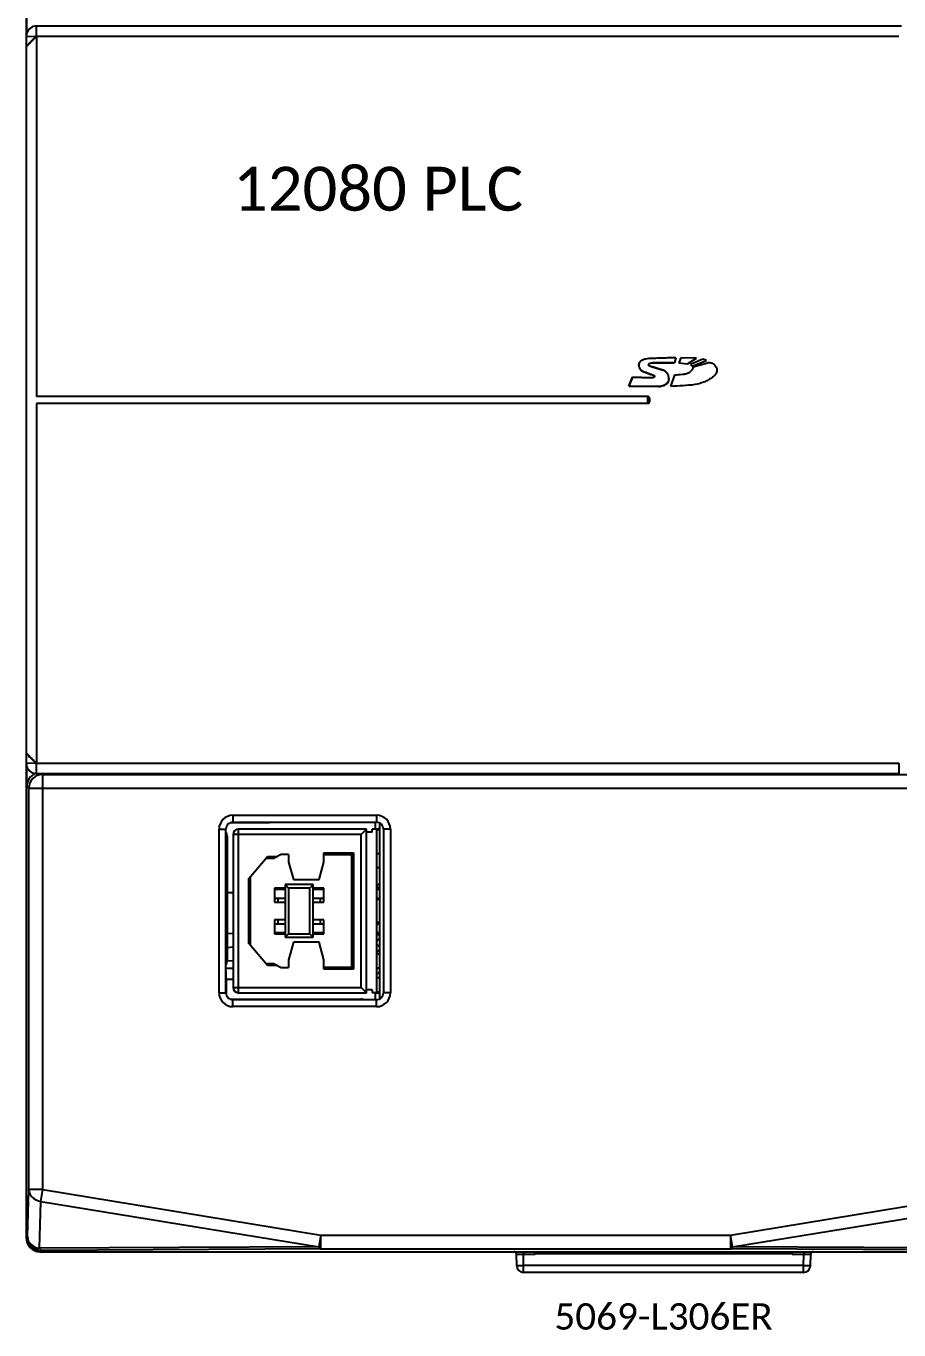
# Model space of a CAD drawing. Header units: inches. Extents: x 0 to 316, y -1 to 150.
# Drawn here: x 65 to 67.479, y 32.106 to 35.812 of the extents above; entities that cross this region are included whole.
import ezdxf
from ezdxf.enums import TextEntityAlignment as Align

# ---------------------------------------------------------------- set-up
doc = ezdxf.new("R2010")
doc.units = ezdxf.units.IN
doc.header["$MEASUREMENT"] = 0
doc.styles.add('Calibri', font='calibri.ttf')

# ---------------------------------------------------------------- blocks, each defined once
blk = doc.blocks.new('AB 5069-L320ERM')
at = {"color": 7, "linetype": 'Continuous'}
for p, q in [((0, 1.9055), (0, 0.8262)), ((0.0017, 0.8336), (0.0017, 0.898)), ((0.024, 0.8264), (0.024, 0.85)), ((0.0004, 0.8268), (0, 0.8025)), ((0, 0.803), (0, -0.803)), ((0.0004, 0.8025), (0, 0.8025)), ((0.0004, 0.8274), (0.0004, 0.8272)), ((0.0004, 0.8272), (0.0004, 0.8268)), ((0.0004, 0.8268), (0.0243, 0.8263)), ((0.0004, 0.8025), (0.0004, -0.8025)), ((0.024, 0.8264), (0.024, 0.0079)), ((1.9836, 0.8264), (0.024, 0.8264)), ((1.477, 0.0957), (1.415, 0.0937)), ((1.415, 0.0939), (1.415, 0.0937)), ((1.477, 0.0959), (1.4736, 0.084)), ((1.4882, 0.0959), (1.4838, 0.084)), ((1.5234, 0.0948), (1.4882, 0.0959)), ((1.4882, 0.0959), (1.4883, 0.0957)), ((1.503, 0.0817), (1.5234, 0.0948)), ((1.5381, 0.0924), (1.5102, 0.0802)), ((1.5138, 0.0768), (1.5464, 0.0895)), ((1.5234, 0.0948), (1.5227, 0.0946)), ((1.5464, 0.0895), (1.5381, 0.0924)), ((1.5381, 0.0924), (1.5381, 0.0922)), ((1.5464, 0.0895), (1.5459, 0.0895)), ((1.3921, 0.0802), (1.3923, 0.0802)), ((1.4065, 0.0633), (1.4201, 0.0579)), ((1.4065, 0.0631), (1.4065, 0.0633)), ((1.42, 0.0578), (1.4065, 0.0631)), ((1.4149, 0.0806), (1.4147, 0.0806)), ((1.423, 0.075), (1.4477, 0.0675)), ((1.423, 0.075), (1.423, 0.0748)), ((1.4476, 0.0673), (1.423, 0.0748)), ((1.4238, 0.084), (1.4239, 0.0842)), ((1.4736, 0.084), (1.4238, 0.084)), ((1.4239, 0.0842), (1.4736, 0.0842)), ((1.4477, 0.0675), (1.4476, 0.0673)), ((1.4838, 0.084), (1.4841, 0.0842)), ((1.4838, 0.084), (1.503, 0.0817)), ((1.503, 0.0817), (1.503, 0.0819)), ((1.5102, 0.0802), (1.5105, 0.0802)), ((1.5102, 0.0802), (1.5138, 0.0768)), ((1.5138, 0.0768), (1.5139, 0.0771)), ((1.5161, 0.075), (1.5516, 0.0846)), ((1.3698, 0.0313), (1.378, 0.0515)), ((1.3698, 0.0313), (1.3701, 0.0315)), ((1.4372, 0.0306), (1.3698, 0.0313)), ((1.3781, 0.0513), (1.3701, 0.0315)), ((1.3701, 0.0315), (1.4372, 0.0308)), ((1.378, 0.0515), (1.4199, 0.0501)), ((1.378, 0.0515), (1.3781, 0.0513)), ((1.4199, 0.0499), (1.3781, 0.0513)), ((1.4199, 0.0501), (1.4199, 0.0499)), ((1.42, 0.0578), (1.4201, 0.0579)), ((1.4372, 0.0306), (1.4372, 0.0308)), ((1.4612, 0.0475), (1.461, 0.0475)), ((1.4656, 0.0306), (1.4746, 0.0568)), ((1.4126, 0.0079), (0.024, 0.0079)), ((1.4126, 0.0079), (1.4126, -0.0079)), ((1.4173, -0.0031), (1.4173, 0.0031)), ((0.024, -0.0079), (0.024, -0.8264)), ((1.4126, -0.0079), (0.024, -0.0079)), ((0, -0.8025), (0.0004, -0.8268)), ((0, -0.8025), (0.0004, -0.8025)), ((0, -0.8262), (0, -1.9055)), ((0.0243, -0.8263), (0.0004, -0.8268)), ((0.0004, -0.8268), (0.0004, -0.8272)), ((0.024, -0.85), (0.024, -0.8264)), ((0.024, -0.8264), (1.9836, -0.8264)), ((1.9836, -0.8264), (1.9836, -0.85)), ((0.0017, -0.8788), (0.0017, -0.834)), ((0.024, -0.85), (1.985, -0.85)), ((0.0359, -0.85), (0.0377, -0.8518)), ((0.0377, -1.7956), (0.0377, -0.8518)), ((0.0377, -0.8518), (2.2331, -0.8518)), ((0.0631, -0.8504), (0.0682, -0.8504)), ((0.0687, -0.851), (0.0687, -0.85)), ((0.0702, -0.851), (0.0702, -0.85)), ((0.1188, -0.851), (0.1188, -0.85)), ((0.1202, -0.851), (0.1202, -0.85)), ((0.1208, -0.8504), (0.1888, -0.8504)), ((0.189, -0.8504), (0.1888, -0.8504)), ((0.0017, -0.8788), (0.0062, -0.8833)), ((0.0062, -1.7956), (0.0062, -0.8833)), ((0.0062, -0.8833), (2.2646, -0.8833)), ((0.47, -0.9446), (0.7965, -0.9446)), ((0.47, -0.9446), (0.47, -0.9604)), ((0.7965, -0.9446), (0.7965, -0.9604)), ((0.4385, -0.9761), (0.4542, -0.9761)), ((0.4385, -1.3483), (0.4385, -0.9761)), ((0.4542, -1.3483), (0.4542, -0.9761)), ((0.5496, -0.9617), (0.4643, -0.9615)), ((0.47, -0.9604), (0.7965, -0.9604)), ((0.7735, -0.9764), (0.4823, -0.9764)), ((0.4823, -0.9764), (0.4823, -1.3481)), ((0.7735, -0.9764), (0.7615, -0.9884)), ((0.7735, -1.3481), (0.7735, -0.9764)), ((0.7963, -0.9764), (0.7866, -0.9764)), ((0.7866, -0.9828), (0.7866, -0.9764)), ((0.7934, -0.9604), (0.7934, -0.9764)), ((0.8039, -0.9747), (0.7963, -0.9764)), ((0.7963, -0.9764), (0.7963, -1.3481)), ((0.7963, -0.9788), (0.8039, -0.9771)), ((0.8031, -0.962), (0.8031, -0.9749)), ((0.8031, -0.9773), (0.8031, -1.0324)), ((0.8039, -1.362), (0.8039, -0.9624)), ((0.828, -0.9761), (0.8122, -0.9761)), ((0.8122, -0.9761), (0.8122, -1.3483)), ((0.828, -0.9761), (0.828, -1.3483)), ((0.4567, -0.9913), (0.4542, -0.9913)), ((0.4567, -0.9913), (0.4567, -1.2764)), ((0.7615, -0.9884), (0.4703, -0.9884)), ((0.4703, -0.9884), (0.4703, -1.3361)), ((0.7615, -1.3361), (0.7615, -0.9884)), ((0.7866, -0.9828), (0.7735, -0.9828)), ((0.5799, -1.034), (0.5641, -1.0424)), ((0.5967, -1.034), (0.5799, -1.034)), ((0.5967, -1.034), (0.5967, -1.051)), ((0.6767, -1.03), (0.7439, -1.03)), ((0.6767, -1.051), (0.6767, -1.03)), ((0.6767, -1.034), (0.7399, -1.034)), ((0.7399, -1.034), (0.7439, -1.03)), ((0.7399, -1.034), (0.7399, -1.2905)), ((0.7439, -1.03), (0.7439, -1.2945)), ((0.8039, -1.0324), (0.7963, -1.0324)), ((0.5063, -1.0886), (0.5485, -1.0384)), ((0.5452, -1.0424), (0.5641, -1.0424)), ((0.5485, -1.0384), (0.5717, -1.0384)), ((0.5967, -1.051), (0.6075, -1.091)), ((0.6659, -1.091), (0.6767, -1.051)), ((0.8039, -1.0644), (0.7963, -1.0644)), ((0.8031, -1.0644), (0.8031, -1.1107)), ((0.5063, -1.2359), (0.5063, -1.0886)), ((0.5103, -1.2406), (0.5103, -1.0838)), ((0.6075, -1.091), (0.6659, -1.091)), ((0.4567, -1.1206), (0.4703, -1.1199)), ((0.5887, -1.1102), (0.5647, -1.1102)), ((0.5647, -1.1102), (0.5647, -1.1422)), ((0.5647, -1.113), (0.5887, -1.113)), ((0.5727, -1.113), (0.5727, -1.1102)), ((0.5887, -1.1022), (0.5967, -1.1102)), ((0.6527, -1.1022), (0.5887, -1.1022)), ((0.5887, -1.1022), (0.5887, -1.2222)), ((0.6447, -1.1102), (0.5967, -1.1102)), ((0.5967, -1.1102), (0.5967, -1.2142)), ((0.6527, -1.1022), (0.6447, -1.1102)), ((0.6447, -1.2142), (0.6447, -1.1102)), ((0.6527, -1.2222), (0.6527, -1.1022)), ((0.6767, -1.1102), (0.6527, -1.1102)), ((0.6527, -1.113), (0.6767, -1.113)), ((0.6687, -1.1102), (0.6687, -1.113)), ((0.6767, -1.1422), (0.6767, -1.1102)), ((0.7963, -1.113), (0.8039, -1.113)), ((0.5647, -1.133), (0.5887, -1.133)), ((0.5647, -1.1422), (0.5887, -1.1422)), ((0.5727, -1.1422), (0.5727, -1.133)), ((0.6527, -1.133), (0.6767, -1.133)), ((0.6527, -1.1422), (0.6767, -1.1422)), ((0.6687, -1.133), (0.6687, -1.1422)), ((0.7963, -1.133), (0.8039, -1.133)), ((0.8039, -1.1364), (0.7963, -1.1364)), ((0.5887, -1.1822), (0.5647, -1.1822)), ((0.5647, -1.1822), (0.5647, -1.2142)), ((0.5727, -1.1914), (0.5727, -1.1822)), ((0.6767, -1.1822), (0.6527, -1.1822)), ((0.6687, -1.1822), (0.6687, -1.1914)), ((0.6767, -1.2142), (0.6767, -1.1822)), ((0.4567, -1.2136), (0.4703, -1.2124)), ((0.5647, -1.1914), (0.5887, -1.1914)), ((0.5647, -1.2114), (0.5887, -1.2114)), ((0.5647, -1.2142), (0.5887, -1.2142)), ((0.5727, -1.2142), (0.5727, -1.2114)), ((0.5887, -1.2222), (0.5967, -1.2142)), ((0.5967, -1.2142), (0.6447, -1.2142)), ((0.6527, -1.2222), (0.6447, -1.2142)), ((0.6527, -1.1914), (0.6767, -1.1914)), ((0.6527, -1.2114), (0.6767, -1.2114)), ((0.6527, -1.2142), (0.6767, -1.2142)), ((0.6687, -1.2114), (0.6687, -1.2142)), ((0.8039, -1.1881), (0.7963, -1.1881)), ((0.7963, -1.1914), (0.8039, -1.1914)), ((0.7963, -1.2114), (0.8039, -1.2114)), ((0.7972, -1.1894), (0.7972, -1.1881)), ((0.7972, -1.2145), (0.7972, -1.2114)), ((0.4567, -1.2451), (0.4703, -1.2439)), ((0.5485, -1.2861), (0.5063, -1.2359)), ((0.5887, -1.2222), (0.6527, -1.2222)), ((0.6075, -1.2334), (0.5967, -1.2734)), ((0.6659, -1.2334), (0.6075, -1.2334)), ((0.6767, -1.2734), (0.6659, -1.2334)), ((0.7972, -1.2397), (0.7972, -1.229)), ((0.5967, -1.2734), (0.5967, -1.2905)), ((0.6767, -1.2945), (0.6767, -1.2734)), ((0.8039, -1.2601), (0.7963, -1.2601)), ((0.7972, -1.2601), (0.7972, -1.2542)), ((0.4567, -1.2764), (0.4542, -1.2764)), ((0.4703, -1.293), (0.4542, -1.293)), ((0.4703, -1.2753), (0.4567, -1.2765)), ((0.5641, -1.2821), (0.5452, -1.2821)), ((0.5717, -1.2861), (0.5485, -1.2861)), ((0.5641, -1.2821), (0.5799, -1.2905)), ((0.5799, -1.2905), (0.5967, -1.2905)), ((0.7399, -1.2905), (0.6767, -1.2905)), ((0.7439, -1.2945), (0.6767, -1.2945)), ((0.7399, -1.2905), (0.7439, -1.2945)), ((0.8039, -1.2921), (0.7963, -1.2921)), ((0.455, -1.3142), (0.455, -1.3533)), ((0.4703, -1.3183), (0.455, -1.3182)), ((0.8031, -1.316), (0.8031, -1.3471)), ((0.4385, -1.3483), (0.4542, -1.3483)), ((0.4639, -1.3627), (0.7609, -1.3627)), ((0.4703, -1.3361), (0.7615, -1.3361)), ((0.4823, -1.3481), (0.7735, -1.3481)), ((0.7735, -1.3481), (0.7615, -1.3361)), ((0.7866, -1.3417), (0.7735, -1.3417)), ((0.7866, -1.3417), (0.7866, -1.3481)), ((0.7963, -1.3481), (0.7866, -1.3481)), ((0.7934, -1.3481), (0.7934, -1.3641)), ((0.8039, -1.3473), (0.7963, -1.3457)), ((0.7963, -1.3481), (0.8039, -1.3497)), ((0.8031, -1.3495), (0.8031, -1.3624)), ((0.828, -1.3483), (0.8122, -1.3483)), ((0.7965, -1.3641), (0.47, -1.3641)), ((0.47, -1.3798), (0.47, -1.3641)), ((0.7965, -1.3798), (0.47, -1.3798)), ((0.7965, -1.3798), (0.7965, -1.3641)), ((0.003, -1.9025), (0.0062, -1.7956)), ((0.0377, -1.7956), (0.0062, -1.7956)), ((0.0333, -1.8226), (0.0377, -1.7956)), ((0.0377, -1.7956), (0.6697, -1.8993)), ((1.6012, -1.8993), (2.2331, -1.7956)), ((0.0301, -1.9294), (0.0333, -1.8226)), ((0.0333, -1.8226), (0.6653, -1.9262)), ((1.6056, -1.9262), (2.2376, -1.8226)), ((0, -1.9055), (0.003, -1.9025)), ((0.6653, -1.9262), (0.0301, -1.9294)), ((0.6697, -1.8993), (0.6653, -1.9262)), ((0.6697, -1.8993), (1.6012, -1.8993)), ((0.6697, -1.9308), (0.6697, -1.8993)), ((1.6056, -1.9262), (1.6012, -1.8993)), ((1.6012, -1.8993), (1.6012, -1.9308)), ((2.2408, -1.9294), (1.6056, -1.9262)), ((0.0315, -1.937), (0.0345, -1.934)), ((0.0315, -1.937), (2.2394, -1.937)), ((0.6697, -1.9308), (0.0345, -1.934)), ((0.6697, -1.9308), (1.6012, -1.9308)), ((1.115, -1.9688), (1.1145, -1.9432)), ((1.1303, -1.9432), (1.1145, -1.9432)), ((1.1303, -1.937), (1.1303, -1.9432)), ((1.157, -1.9432), (1.1303, -1.9432)), ((1.1307, -1.9688), (1.1303, -1.9432)), ((1.157, -1.937), (1.157, -1.9418)), ((1.7407, -1.9418), (1.157, -1.9418)), ((1.157, -1.9418), (1.157, -1.9432)), ((2.2363, -1.934), (1.6012, -1.9308)), ((1.7407, -1.9418), (1.7406, -1.937)), ((1.7407, -1.9432), (1.7407, -1.9418)), ((1.7674, -1.9432), (1.7407, -1.9432)), ((1.7669, -1.9688), (1.7674, -1.9432)), ((1.7674, -1.937), (1.7674, -1.9432)), ((1.7831, -1.9432), (1.7674, -1.9432)), ((1.7827, -1.9688), (1.7831, -1.9432)), ((1.7669, -1.9688), (1.1307, -1.9688)), ((1.1307, -1.9843), (1.1307, -1.9688)), ((1.7669, -1.9843), (1.1307, -1.9843)), ((1.7669, -1.9843), (1.7669, -1.9688))]:
    blk.add_line(p, q, dxfattribs=at)
at = {"color": 4, "linetype": 'Continuous'}
for p, q in [((0.8039, -1.0324), (0.8039, -0.9624)), ((0.8039, -1.1364), (0.8039, -1.0644)), ((0.8039, -1.2601), (0.8039, -1.1881)), ((0.8039, -1.362), (0.8039, -1.2921))]:
    blk.add_line(p, q, dxfattribs=at)
at = {"color": 7, "linetype": 'Continuous'}
blk.add_lwpolyline([(1.9898, 0.8499), (1.9882, 0.85), (1.9851, 0.85), (0.024, 0.85)], dxfattribs=at)
for centre, radius, start, end in [((0.0242, 0.8263), 0.0238, 164.2687, 175.4153), ((0.024, 0.8264), 0.0236, 89.9998, 164.242), ((0.0237, 0.8264), 0.0233, 175.4392, 177.5841), ((1.4126, 0.0031), 0.00472, 0, 90), ((1.4126, -0.0031), 0.00472, 270, 0), ((0.0239, -0.8264), 0.0235, 182.0069, 186.7176), ((0.0242, -0.8263), 0.0238, 186.7188, 195.4765), ((0.024, -0.8264), 0.0236, 195.4975, 206.6118), ((0.0241, -0.8263), 0.0237, 206.6228, 208.0395), ((0.024, -0.8264), 0.0236, 208.0378, 270.0005), ((0.0377, -0.8833), 0.0315, 90.0275, 179.9725), ((0.47, -0.9761), 0.0315, 90.002, 179.998), ((0.7965, -0.9761), 0.0315, 0.002, 89.998), ((0.4699, -0.9761), 0.0157, 89.9773, 180.0227), ((0.4823, -0.9884), 0.012, 90, 180), ((0.7965, -0.9761), 0.0157, 359.9773, 90.0227), ((0.4409, -0.9913), 0.0157, 0, 32.5701), ((0.7969, -1.1145), 0.00709, 12.4569, 94.1557), ((0.7921, -1.0794), 0.0236, 280.3392, 297.8181), ((0.7969, -1.1397), 0.00709, 28.4734, 73.1678), ((0.7961, -1.1966), 0.00787, 41.3306, 87.9942), ((0.7961, -1.2218), 0.00787, 272.0058, 87.9942), ((0.7961, -1.247), 0.00787, 272.0058, 87.9942), ((0.4409, -1.2764), 0.0157, 327.8419, 0), ((0.7961, -1.2974), 0.00787, 272.0058, 42.7472), ((0.7921, -1.3369), 0.0236, 62.1819, 79.6608), ((0.47, -1.3483), 0.0315, 180.002, 269.998), ((0.4699, -1.3483), 0.0157, 179.9773, 270.0227), ((0.4823, -1.3361), 0.012, 180, 270), ((0.7965, -1.3483), 0.0315, 270.002, 359.998), ((0.7965, -1.3483), 0.0157, 269.9773, 0.0227), ((0.0315, -1.9055), 0.0315, 180, 270), ((0.0345, -1.9025), 0.0315, 180.0275, 269.9725), ((1.1082, -1.9433), 0.0063, 1, 90.0006), ((1.1082, -1.9433), 0.0063, 1, 90), ((1.1082, -1.9433), 0.0063, 1.0008, 90.0015), ((1.7894, -1.9433), 0.0063, 90, 179), ((1.7894, -1.9433), 0.0063, 89.9995, 179), ((1.7895, -1.9433), 0.0063, 89.9985, 178.9991), ((1.1307, -1.9685), 0.0157, 181, 270), ((1.1307, -1.9685), 0.0157, 181, 270), ((1.7669, -1.9685), 0.0157, 270, 359), ((1.767, -1.9685), 0.0157, 270, 359)]:
    blk.add_arc(centre, radius, start, end, dxfattribs=at)
for centre, major_axis, ratio, start_param, end_param in [((0.0332, -0.8788), (0.0223, -0.0223), 0.999695, 2.726546, 3.926839), ((0.075, -0.851), (0.0063, 0), 0.017455, -3.124139, -2.453496), ((0.0945, -0.8507), (0.0315, 0), 0.017455, -2.453496, -0.688097), ((0.114, -0.851), (0.0063, 0), 0.017455, -0.688097, -0.017453), ((0.5496, -0.946), (0.0111, -0.0111), 0.999695, -0.785246, -0.372548), ((0.4549, -1.3142), (0, 0.0157), 0.008727, -1.570796, -0.017453), ((0.7609, -1.3784), (-0.006, -0.0146), 0.999822, 3.132587, 3.534229), ((0.0315, -1.9055), (0.0223, 0.0223), 0.999695, -3.926839, -2.356347)]:
    blk.add_ellipse(centre, major_axis=major_axis, ratio=ratio, start_param=start_param, end_param=end_param, dxfattribs=at)
for points, knots in [([(0.0243, 0.8263), (0.0212, 0.8243), (0.0167, 0.821), (0.0116, 0.8159), (0.0081, 0.8123), (0.0056, 0.8093), (0.0037, 0.8071), (0.0025, 0.8056), (0.0016, 0.8044), (0.0007, 0.8033), (0.0004, 0.803), (0, 0.8024), (0, 0.8025)], [0, 0, 0, 0, 0.326724, 0.482997, 0.631158, 0.767615, 0.829032, 0.884132, 0.931361, 0.968351, 0.992047, 1, 1, 1, 1]), ([(0.0004, 0.8025), (0.0004, 0.8026), (0.0007, 0.8028), (0.0011, 0.8034), (0.0019, 0.8043), (0.0029, 0.8054), (0.0041, 0.8067), (0.006, 0.8087), (0.0086, 0.8115), (0.0121, 0.815), (0.0172, 0.82), (0.0213, 0.8236), (0.024, 0.8261)], [0, 0, 0, 0, 0.008362, 0.031076, 0.06609, 0.11132, 0.164775, 0.224951, 0.360341, 0.509834, 0.668428, 1, 1, 1, 1]), ([(1.415, 0.0939), (1.4126, 0.0939), (1.4078, 0.093), (1.4009, 0.0909), (1.3945, 0.0873), (1.3921, 0.0825), (1.3921, 0.0802)], [0, 0, 0, 0, 0.251143, 0.502501, 0.752652, 1, 1, 1, 1]), ([(1.415, 0.0937), (1.4126, 0.0937), (1.4079, 0.0928), (1.4011, 0.0907), (1.3948, 0.0872), (1.3923, 0.0825), (1.3923, 0.0802)], [0, 0, 0, 0, 0.249841, 0.499937, 0.750125, 1, 1, 1, 1]), ([(1.477, 0.0959), (1.4719, 0.0957), (1.4615, 0.0954), (1.446, 0.0949), (1.4305, 0.0944), (1.4201, 0.0939), (1.415, 0.0939)], [0, 0, 0, 0, 0.250002, 0.499993, 0.750011, 1, 1, 1, 1]), ([(1.3921, 0.0802), (1.3921, 0.0781), (1.3927, 0.0741), (1.3958, 0.0687), (1.3999, 0.0656), (1.4035, 0.0639), (1.4055, 0.0633), (1.4065, 0.0631)], [0, 0, 0, 0, 0.249927, 0.499373, 0.749167, 0.874672, 1, 1, 1, 1]), ([(1.3923, 0.0802), (1.3923, 0.0782), (1.3929, 0.0741), (1.396, 0.0688), (1.4, 0.0657), (1.4036, 0.0641), (1.4055, 0.0634), (1.4065, 0.0633)], [0, 0, 0, 0, 0.251121, 0.500867, 0.750591, 0.87539, 1, 1, 1, 1]), ([(1.423, 0.0748), (1.4221, 0.0749), (1.4203, 0.0753), (1.4176, 0.0762), (1.4153, 0.0777), (1.4146, 0.0797), (1.4147, 0.0806)], [0, 0, 0, 0, 0.248669, 0.500359, 0.749554, 1, 1, 1, 1]), ([(1.4147, 0.0806), (1.4149, 0.0823), (1.4189, 0.0843), (1.4221, 0.0843), (1.4239, 0.0842)], [0, 0, 0, 0, 0.495602, 1, 1, 1, 1]), ([(1.423, 0.075), (1.4221, 0.0751), (1.4203, 0.0755), (1.4178, 0.0763), (1.4155, 0.0778), (1.4148, 0.0797), (1.4149, 0.0806)], [0, 0, 0, 0, 0.251707, 0.503445, 0.753018, 1, 1, 1, 1]), ([(1.4149, 0.0806), (1.4151, 0.0822), (1.4191, 0.0841), (1.4222, 0.0841), (1.4238, 0.084)], [0, 0, 0, 0, 0.488003, 1, 1, 1, 1]), ([(1.461, 0.0475), (1.461, 0.0496), (1.4605, 0.0539), (1.4578, 0.0598), (1.4534, 0.0645), (1.4497, 0.0667), (1.4476, 0.0673)], [0, 0, 0, 0, 0.250797, 0.499984, 0.750617, 1, 1, 1, 1]), ([(1.4612, 0.0475), (1.4612, 0.0496), (1.4607, 0.0539), (1.458, 0.0599), (1.4535, 0.0646), (1.4497, 0.0668), (1.4477, 0.0675)], [0, 0, 0, 0, 0.250223, 0.500105, 0.750237, 1, 1, 1, 1]), ([(1.4746, 0.0568), (1.48, 0.057), (1.4882, 0.0577), (1.4989, 0.0593), (1.5042, 0.0607), (1.5067, 0.0619)], [0, 0, 0, 0, 0.500061, 0.749991, 1, 1, 1, 1]), ([(1.5067, 0.0619), (1.5079, 0.0625), (1.5125, 0.0654), (1.5165, 0.0709), (1.5161, 0.075)], [0, 0, 0, 0, 0.256755, 1, 1, 1, 1]), ([(1.5516, 0.0846), (1.555, 0.0849), (1.562, 0.0828), (1.5669, 0.0777), (1.5685, 0.0747)], [0, 0, 0, 0, 0.499187, 1, 1, 1, 1]), ([(1.5685, 0.0747), (1.5696, 0.0725), (1.5705, 0.0689), (1.5699, 0.0641), (1.568, 0.0596), (1.5642, 0.0548), (1.5605, 0.0517), (1.5584, 0.0504)], [0, 0, 0, 0, 0.248975, 0.374307, 0.499652, 0.749662, 1, 1, 1, 1]), ([(1.4201, 0.0579), (1.4209, 0.0578), (1.4225, 0.0575), (1.425, 0.0568), (1.4272, 0.0557), (1.4285, 0.0538), (1.4281, 0.0521), (1.4269, 0.0509), (1.4248, 0.0502), (1.4224, 0.05), (1.4207, 0.0499), (1.4199, 0.0499)], [0, 0, 0, 0, 0.125161, 0.25078, 0.376079, 0.498656, 0.561391, 0.623887, 0.749164, 0.874862, 1, 1, 1, 1]), ([(1.42, 0.0578), (1.4208, 0.0577), (1.4224, 0.0574), (1.4248, 0.0567), (1.427, 0.0557), (1.4283, 0.0538), (1.4279, 0.0522), (1.4267, 0.051), (1.4247, 0.0504), (1.4223, 0.0501), (1.4207, 0.0501), (1.4199, 0.0501)], [0, 0, 0, 0, 0.125326, 0.250624, 0.375741, 0.498833, 0.561342, 0.624477, 0.749371, 0.874683, 1, 1, 1, 1]), ([(1.4372, 0.0308), (1.4398, 0.0309), (1.4451, 0.0318), (1.4527, 0.0344), (1.4593, 0.0393), (1.461, 0.0448), (1.461, 0.0475)], [0, 0, 0, 0, 0.250073, 0.500047, 0.750054, 1, 1, 1, 1]), ([(1.4372, 0.0306), (1.4399, 0.0307), (1.4452, 0.0317), (1.4529, 0.0342), (1.4595, 0.0393), (1.4612, 0.0448), (1.4612, 0.0475)], [0, 0, 0, 0, 0.251192, 0.502085, 0.751602, 1, 1, 1, 1]), ([(1.5197, 0.0346), (1.5107, 0.0334), (1.4927, 0.0318), (1.4746, 0.0309), (1.4656, 0.0306)], [0, 0, 0, 0, 0.499971, 1, 1, 1, 1]), ([(1.5584, 0.0504), (1.5556, 0.0483), (1.5495, 0.0447), (1.5369, 0.0385), (1.5266, 0.0356), (1.5197, 0.0346)], [0, 0, 0, 0, 0.250229, 0.500392, 1, 1, 1, 1]), ([(0, -0.8025), (0, -0.8024), (0.0004, -0.803), (0.0007, -0.8033), (0.0016, -0.8044), (0.0025, -0.8056), (0.0037, -0.8071), (0.0056, -0.8093), (0.0081, -0.8123), (0.0116, -0.8159), (0.0167, -0.821), (0.0212, -0.8243), (0.0243, -0.8263)], [0, 0, 0, 0, 0.007953, 0.031649, 0.068639, 0.115868, 0.170968, 0.232385, 0.368842, 0.517003, 0.673276, 1, 1, 1, 1]), ([(0.024, -0.8261), (0.0213, -0.8236), (0.0172, -0.82), (0.0121, -0.815), (0.0086, -0.8115), (0.006, -0.8087), (0.0041, -0.8067), (0.0029, -0.8054), (0.0019, -0.8043), (0.0011, -0.8034), (0.0007, -0.8028), (0.0004, -0.8026), (0.0004, -0.8025)], [0, 0, 0, 0, 0.331572, 0.490166, 0.639659, 0.775049, 0.835226, 0.88868, 0.93391, 0.968924, 0.991637, 1, 1, 1, 1]), ([(0.0062, -1.7956), (0.0063, -1.7989), (0.0077, -1.8055), (0.0158, -1.8169), (0.0263, -1.8216), (0.0333, -1.8226)], [0, 0, 0, 0, 0.235725, 0.480919, 1, 1, 1, 1]), ([(0.003, -1.9025), (0.0031, -1.9057), (0.0045, -1.9124), (0.0126, -1.9238), (0.0231, -1.9285), (0.0301, -1.9294)], [0, 0, 0, 0, 0.23571, 0.480907, 1, 1, 1, 1]), ([(0.6653, -1.9262), (0.6656, -1.9269), (0.6666, -1.9287), (0.6683, -1.9307), (0.6697, -1.9308)], [0, 0, 0, 0, 0.336989, 1, 1, 1, 1]), ([(1.6012, -1.9308), (1.6016, -1.9308), (1.6037, -1.93), (1.6048, -1.9278), (1.6056, -1.9262)], [0, 0, 0, 0, 0.183794, 1, 1, 1, 1]), ([(0.0345, -1.934), (0.0341, -1.934), (0.032, -1.9332), (0.0309, -1.931), (0.0301, -1.9294)], [0, 0, 0, 0, 0.183793, 1, 1, 1, 1]), ([(1.1307, -1.9688), (1.1287, -1.9688), (1.1258, -1.9689), (1.1221, -1.9689), (1.1197, -1.9689), (1.1178, -1.9689), (1.1163, -1.9689), (1.1156, -1.9687), (1.115, -1.9689), (1.115, -1.9688)], [0, 0, 0, 0, 0.382485, 0.55535, 0.706748, 0.830991, 0.923488, 0.980416, 1, 1, 1, 1]), ([(1.7827, -1.9688), (1.7827, -1.9689), (1.782, -1.9687), (1.7814, -1.9689), (1.7798, -1.9689), (1.7779, -1.9689), (1.7756, -1.9689), (1.7719, -1.9689), (1.7689, -1.9688), (1.7669, -1.9688)], [0, 0, 0, 0, 0.019584, 0.076512, 0.169009, 0.293252, 0.44465, 0.617515, 1, 1, 1, 1])]:
    blk.add_open_spline(points, degree=3, knots=knots, dxfattribs=at)

msp = doc.modelspace()

# ---------------------------------------------------------------- block references
at = {"xscale": 1.249958892269909, "yscale": 1.249958892269909, "zscale": 1.249958892269909}
msp.add_blockref('AB 5069-L320ERM', (65, 34.75), dxfattribs=at)

# ---------------------------------------------------------------- texts
at = {"style": 'Calibri'}
msp.add_text('12080 PLC', height=0.125, dxfattribs=at).set_placement((66, 35.25), align=Align.BOTTOM_CENTER)
at = {"color": 6, "style": 'Calibri'}
msp.add_text('5069-L306ER', height=0.075, dxfattribs=at).set_placement((66.81096, 32.14477), align=Align.MIDDLE_CENTER)

doc.saveas('drawing.dxf')
